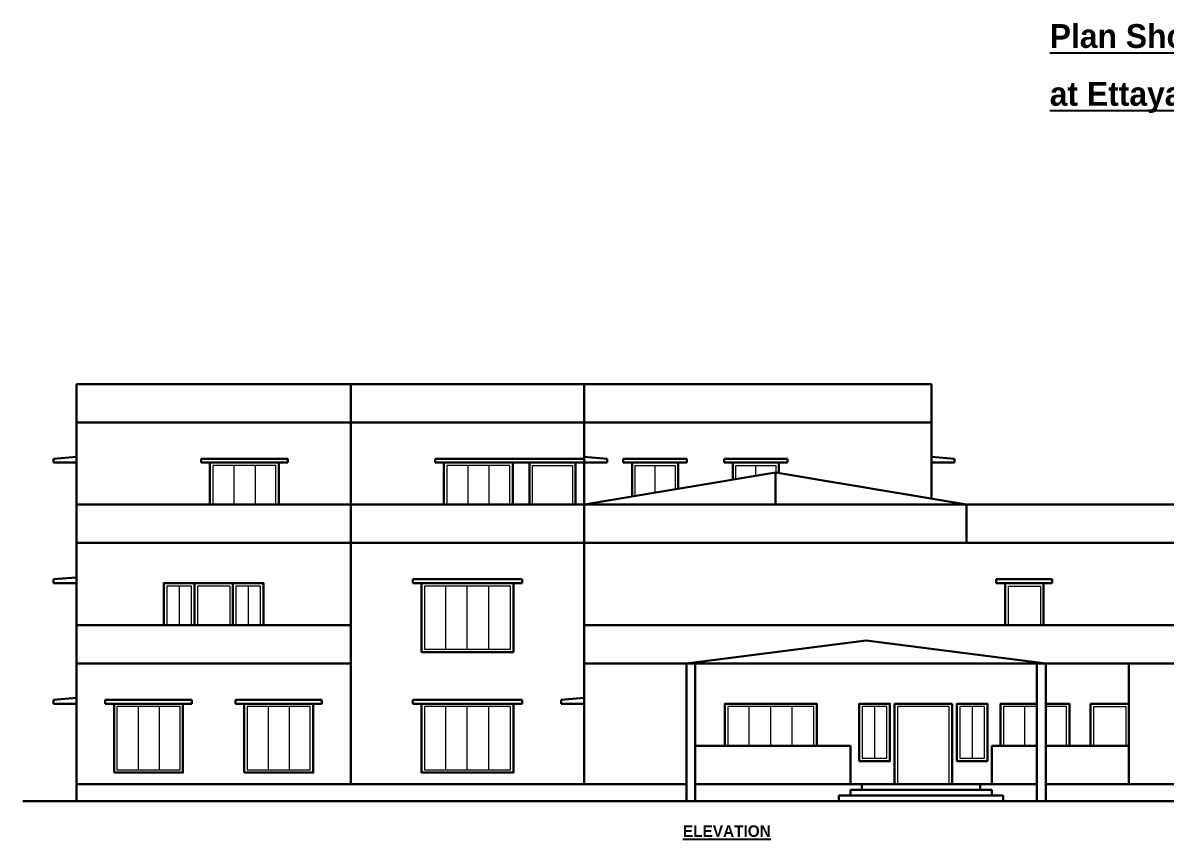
# Model space of a CAD drawing. Header units: metres. Extents: x 596 to 685, y 363 to 505.
# Drawn here: x 596.32 to 626.16, y 397.9 to 419.23 of the extents above; entities that cross this region are included whole.
import ezdxf

# ---------------------------------------------------------------- set-up
doc = ezdxf.new("R2010")
doc.units = ezdxf.units.M
doc.header["$MEASUREMENT"] = 0
doc.styles.add('century Bold', font='GOTHICB.TTF', dxfattribs={"height": 9})

msp = doc.modelspace()

# ---------------------------------------------------------------- linework, layer by layer
at = {"lineweight": 30}
for p, q in [((597.726, 408.788), (597.726, 409.788)), ((597.726, 409.788), (620.056, 409.788)), ((604.886, 408.788), (604.886, 409.788)), ((610.986, 408.788), (610.986, 409.788)), ((620.056, 409.788), (620.056, 408.788)), ((597.726, 405.638), (597.726, 408.788)), ((597.726, 408.788), (620.056, 408.788)), ((604.886, 408.788), (604.886, 402.488)), ((610.986, 408.788), (610.986, 402.488)), ((620.056, 408.788), (620.056, 406.791)), ((597.126, 407.838), (597.726, 407.888)), ((597.126, 407.738), (597.126, 407.838)), ((600.981, 407.738), (600.981, 407.838)), ((600.981, 407.838), (603.241, 407.838)), ((603.241, 407.738), (603.241, 407.838)), ((607.091, 407.738), (607.091, 407.838)), ((607.091, 407.838), (610.986, 407.838)), ((611.586, 407.838), (610.986, 407.888)), ((610.986, 407.738), (610.986, 407.838)), ((611.586, 407.738), (611.586, 407.838)), ((612.006, 407.738), (612.006, 407.838)), ((613.666, 407.838), (612.006, 407.838)), ((613.666, 407.738), (613.666, 407.838)), ((614.636, 407.738), (614.636, 407.838)), ((616.296, 407.838), (614.636, 407.838)), ((616.296, 407.738), (616.296, 407.838)), ((620.656, 407.838), (620.056, 407.888)), ((620.656, 407.738), (620.656, 407.838)), ((597.726, 407.738), (597.126, 407.738)), ((601.211, 407.738), (600.981, 407.738)), ((603.011, 407.738), (603.241, 407.738)), ((607.321, 407.738), (607.091, 407.738)), ((609.121, 407.738), (609.556, 407.738)), ((609.556, 406.638), (609.556, 407.738)), ((609.556, 407.738), (610.756, 407.738)), ((610.756, 407.738), (610.756, 406.638)), ((610.756, 407.738), (610.986, 407.738)), ((610.986, 407.738), (611.586, 407.738)), ((612.236, 407.738), (612.006, 407.738)), ((613.436, 407.738), (613.666, 407.738)), ((614.866, 407.738), (614.636, 407.738)), ((616.066, 407.738), (616.296, 407.738)), ((620.056, 407.738), (620.656, 407.738)), ((610.986, 406.638), (615.976, 407.479)), ((615.976, 407.479), (620.966, 406.638)), ((615.976, 407.479), (615.976, 406.638)), ((597.726, 406.638), (604.886, 406.638)), ((620.966, 406.638), (604.886, 406.638)), ((620.966, 406.638), (620.966, 405.638)), ((620.966, 406.638), (630.546, 406.638)), ((597.726, 402.488), (597.726, 405.638)), ((597.726, 405.638), (604.886, 405.638)), ((604.886, 405.638), (630.546, 405.638)), ((597.126, 404.688), (597.726, 404.738)), ((597.126, 404.588), (597.126, 404.688)), ((597.726, 404.588), (597.126, 404.588)), ((601.806, 404.588), (600.806, 404.588)), ((606.506, 404.588), (606.506, 404.688)), ((606.506, 404.688), (609.366, 404.688)), ((606.736, 404.588), (606.506, 404.588)), ((609.136, 404.588), (609.366, 404.588)), ((609.366, 404.588), (609.366, 404.688)), ((621.746, 404.588), (621.746, 404.688)), ((621.746, 404.688), (623.206, 404.688)), ((621.976, 404.588), (621.746, 404.588)), ((621.976, 404.588), (622.976, 404.588)), ((621.976, 404.588), (621.976, 403.488)), ((622.976, 404.588), (622.976, 403.488)), ((622.976, 404.588), (623.206, 404.588)), ((623.206, 404.588), (623.206, 404.688)), ((604.886, 403.488), (597.726, 403.488)), ((610.986, 403.488), (630.546, 403.488)), ((618.346, 403.088), (613.656, 402.488)), ((618.346, 403.088), (623.036, 402.488)), ((597.726, 399.338), (597.726, 402.488)), ((597.726, 402.488), (604.886, 402.488)), ((604.886, 402.488), (604.886, 399.338)), ((610.986, 402.488), (610.986, 399.338)), ((610.986, 402.488), (630.546, 402.488)), ((613.656, 402.488), (613.656, 398.888)), ((623.036, 402.488), (613.656, 402.488)), ((613.886, 402.488), (613.886, 398.888)), ((622.806, 402.488), (622.806, 398.888)), ((623.036, 402.488), (623.036, 398.888)), ((625.206, 402.488), (625.206, 399.338)), ((597.126, 401.538), (597.726, 401.588)), ((597.126, 401.438), (597.126, 401.538)), ((598.476, 401.438), (598.476, 401.538)), ((598.476, 401.538), (600.736, 401.538)), ((600.736, 401.438), (600.736, 401.538)), ((601.876, 401.438), (601.876, 401.538)), ((601.876, 401.538), (604.136, 401.538)), ((604.136, 401.438), (604.136, 401.538)), ((606.506, 401.438), (606.506, 401.538)), ((606.506, 401.538), (609.366, 401.538)), ((609.366, 401.438), (609.366, 401.538)), ((610.386, 401.538), (610.986, 401.588)), ((610.386, 401.438), (610.386, 401.538)), ((597.726, 401.438), (597.126, 401.438)), ((598.706, 401.438), (598.476, 401.438)), ((600.506, 401.438), (600.736, 401.438)), ((602.106, 401.438), (601.876, 401.438)), ((603.906, 401.438), (604.136, 401.438)), ((606.736, 401.438), (606.506, 401.438)), ((609.136, 401.438), (609.366, 401.438)), ((610.986, 401.438), (610.386, 401.438)), ((620.591, 401.438), (619.091, 401.438)), ((619.091, 401.438), (619.091, 399.338)), ((620.591, 399.338), (620.591, 401.438)), ((624.206, 401.438), (625.206, 401.438)), ((624.206, 401.438), (624.206, 400.338)), ((625.206, 401.438), (625.206, 399.338)), ((617.936, 400.338), (613.886, 400.338)), ((617.936, 400.338), (617.936, 399.338)), ((621.626, 400.338), (621.626, 399.338)), ((622.806, 400.338), (621.626, 400.338)), ((625.206, 400.338), (623.032, 400.338)), ((597.726, 399.338), (613.656, 399.338)), ((597.726, 399.338), (597.726, 398.888)), ((613.886, 399.338), (622.806, 399.338)), ((621.626, 399.188), (617.936, 399.188)), ((617.936, 399.038), (617.936, 399.188)), ((617.936, 399.038), (617.936, 399.188)), ((618.236, 399.188), (618.236, 399.338)), ((618.236, 399.188), (621.326, 399.188)), ((621.326, 399.188), (621.326, 399.338)), ((621.626, 399.038), (621.626, 399.188)), ((623.036, 399.338), (630.546, 399.338)), ((617.636, 398.888), (596.324, 398.888)), ((617.636, 398.888), (617.636, 399.038)), ((617.636, 399.038), (617.936, 399.038)), ((621.926, 398.888), (617.636, 398.888)), ((621.626, 399.038), (617.936, 399.038)), ((621.626, 399.038), (621.926, 399.038)), ((621.926, 399.038), (621.926, 398.888)), ((621.926, 398.888), (631.962, 398.888))]:
    msp.add_line(p, q, dxfattribs=at)
at = {"lineweight": 13}
for p, q in [((601.837, 407.662), (601.837, 406.638)), ((602.387, 407.662), (602.387, 406.638)), ((607.947, 407.662), (607.947, 406.638)), ((608.497, 407.662), (608.497, 406.638)), ((612.836, 406.95), (612.836, 407.662)), ((615.466, 407.393), (615.466, 407.662)), ((600.406, 404.512), (600.406, 403.488)), ((600.882, 404.512), (600.882, 403.488)), ((601.73, 404.512), (600.882, 404.512)), ((601.73, 404.512), (601.73, 403.488)), ((602.206, 404.512), (602.206, 403.488)), ((607.372, 402.864), (607.372, 404.512)), ((607.932, 402.864), (607.932, 404.512)), ((608.492, 402.864), (608.492, 404.512)), ((622.052, 404.512), (622.9, 404.512)), ((622.052, 404.512), (622.052, 403.488)), ((622.9, 404.512), (622.9, 403.488)), ((599.332, 401.362), (599.332, 399.714)), ((599.882, 401.362), (599.882, 399.714)), ((602.732, 401.362), (602.732, 399.714)), ((603.282, 401.362), (603.282, 399.714)), ((607.372, 399.714), (607.372, 401.362)), ((607.932, 399.714), (607.932, 401.362)), ((608.492, 399.714), (608.492, 401.362)), ((615.295, 400.338), (615.295, 401.362)), ((615.855, 400.338), (615.855, 401.362)), ((616.415, 400.338), (616.415, 401.362)), ((618.566, 401.362), (618.566, 400.014)), ((619.167, 401.362), (619.167, 399.338)), ((620.515, 401.362), (619.167, 401.362)), ((620.515, 399.338), (620.515, 401.362)), ((621.116, 401.362), (621.116, 400.014)), ((622.482, 401.362), (622.482, 400.338)), ((623.032, 401.362), (623.032, 399.714)), ((624.282, 401.362), (625.13, 401.362)), ((624.282, 401.362), (624.282, 400.338)), ((625.13, 401.362), (625.13, 400.338))]:
    msp.add_line(p, q, dxfattribs=at)
at = {"lineweight": 18}
for p, q in [((609.632, 406.638), (609.632, 407.662)), ((609.632, 407.662), (610.68, 407.662)), ((610.68, 407.662), (610.68, 406.638))]:
    msp.add_line(p, q, dxfattribs=at)
at = {"lineweight": 30}
for points in [[(603.011, 406.638), (603.011, 407.738), (601.211, 407.738), (601.211, 406.638)], [(609.121, 406.638), (609.121, 407.738), (607.321, 407.738), (607.321, 406.638)], [(612.236, 406.849), (612.236, 407.738), (613.436, 407.738), (613.436, 407.051)], [(614.866, 407.292), (614.866, 407.738), (616.066, 407.738), (616.066, 407.463)], [(600.806, 403.488), (600.806, 404.588), (600.006, 404.588), (600.006, 403.488)], [(602.606, 403.488), (602.606, 404.588), (601.806, 404.588), (601.806, 403.488)], [(617.059, 400.338), (617.059, 401.438), (614.659, 401.438), (614.659, 400.338)], [(622.806, 401.438), (621.856, 401.438), (621.856, 400.338)], [(623.656, 400.338), (623.656, 401.438), (623.036, 401.438)]]:
    msp.add_lwpolyline(points, dxfattribs=at)
at = {"lineweight": 13}
for points in [[(602.935, 406.638), (602.935, 407.662), (601.287, 407.662), (601.287, 406.638)], [(609.045, 406.638), (609.045, 407.662), (607.397, 407.662), (607.397, 406.638)], [(612.312, 406.861), (612.312, 407.662), (613.36, 407.662), (613.36, 407.038)], [(614.942, 407.304), (614.942, 407.662), (615.99, 407.662), (615.99, 407.476)], [(600.73, 403.488), (600.73, 404.512), (600.082, 404.512), (600.082, 403.488)], [(602.53, 403.488), (602.53, 404.512), (601.882, 404.512), (601.882, 403.488)], [(616.983, 400.338), (616.983, 401.362), (614.735, 401.362), (614.735, 400.338)], [(622.806, 401.362), (621.932, 401.362), (621.932, 400.338)], [(623.58, 400.338), (623.58, 401.362), (623.032, 401.362)], [(623.032, 399.714), (623.036, 399.714)]]:
    msp.add_lwpolyline(points, dxfattribs=at)
at = {"lineweight": 30}
for points in [[(609.136, 404.588), (606.736, 404.588), (606.736, 402.788), (609.136, 402.788)], [(598.706, 399.638), (600.506, 399.638), (600.506, 401.438), (598.706, 401.438)], [(602.106, 399.638), (603.906, 399.638), (603.906, 401.438), (602.106, 401.438)], [(609.136, 401.438), (606.736, 401.438), (606.736, 399.638), (609.136, 399.638)], [(618.166, 399.938), (618.966, 399.938), (618.966, 401.438), (618.166, 401.438)], [(620.716, 399.938), (621.516, 399.938), (621.516, 401.438), (620.716, 401.438)]]:
    msp.add_lwpolyline(points, close=True, dxfattribs=at)
at = {"lineweight": 13}
for points in [[(609.06, 404.512), (606.812, 404.512), (606.812, 402.864), (609.06, 402.864)], [(598.782, 399.714), (600.43, 399.714), (600.43, 401.362), (598.782, 401.362)], [(602.182, 399.714), (603.83, 399.714), (603.83, 401.362), (602.182, 401.362)], [(609.06, 401.362), (606.812, 401.362), (606.812, 399.714), (609.06, 399.714)], [(618.242, 400.014), (618.89, 400.014), (618.89, 401.362), (618.242, 401.362)], [(620.792, 400.014), (621.44, 400.014), (621.44, 401.362), (620.792, 401.362)]]:
    msp.add_lwpolyline(points, close=True, dxfattribs=at)

# ---------------------------------------------------------------- texts
at = {"style": 'century Bold'}
for s, height, p in [('%%UPlan Showing The Proposed Construction of a Dwelling House', 0.62208, (623.141, 418.57)), ('%%Uat Ettayapuram Road', 0.62208, (623.141, 417.06)), ('%%UELEVATION', 0.3, (613.562, 397.959))]:
    msp.add_text(s, height=height, dxfattribs=at).set_placement(p)

doc.saveas('drawing.dxf')
